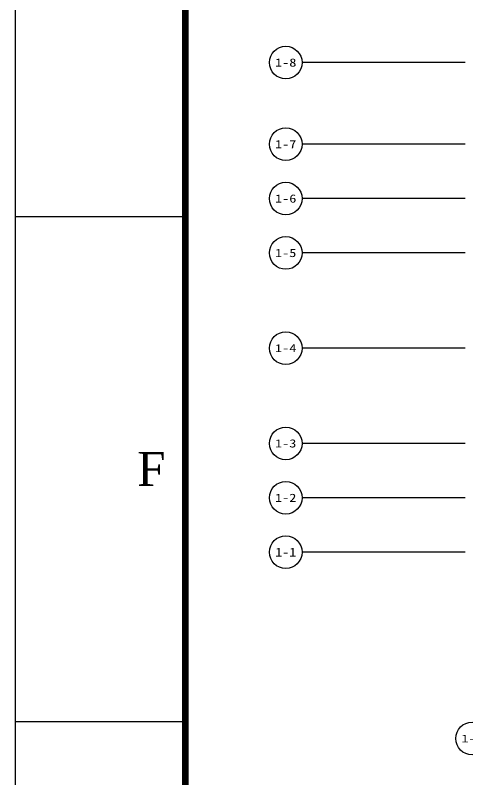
# Model space of a CAD drawing. Header units: metres. Extents: x 1218 to 2690, y 1163 to 1758.
# Drawn here: x 1218.5 to 1285, y 1303.7 to 1416.1 of the extents above; entities that cross this region are included whole.
import ezdxf
from ezdxf.enums import TextEntityAlignment as Align

# ---------------------------------------------------------------- set-up
doc = ezdxf.new("R2010")
doc.units = ezdxf.units.M
doc.layers.add('AXIS', color=3, linetype='Continuous')
doc.layers.add('AXIS_TEXT', color=7, linetype='Continuous')
doc.styles.add('COMPLEX', font='COMPLEX')
doc.styles.add('Times', font='times.ttf')

# ---------------------------------------------------------------- blocks, each defined once
blk = doc.blocks.new('_AXISO')
blk.add_circle((0, 0), 0.5)
at = {"layer": 'AXIS_TEXT', "style": 'COMPLEX', "width": 1.041667}
blk.add_attdef('A', text='', height=0.56, dxfattribs=at).set_placement((-0.25, -0.28), (0.25, -0.28), align=Align.FIT)
blk = doc.blocks.new('DT1')
at = {"layer": 'AXIS', "color": 252, "true_color": 0x939598}
for p, q in [((77160, 1938104), (53160, 1938104)), ((77160, 1926104), (53160, 1926104)), ((77160, 1918104), (53160, 1918104)), ((77160, 1910104), (53160, 1910104)), ((77160, 1896104), (53160, 1896104)), ((77160, 1882104), (53160, 1882104)), ((77160, 1874104), (53160, 1874104)), ((77160, 1866104), (53160, 1866104))]:
    blk.add_line(p, q, dxfattribs=at)
ref = blk.add_blockref('_AXISO', (50760, 1938104), dxfattribs=dict(at, xscale=4800, yscale=4800, zscale=4800))
ref.add_attrib('A', '1-8', dxfattribs={"layer": 'AXIS_TEXT', "height": 1198.5}).set_placement((49190, 1937504), (52329, 1937504), align=Align.FIT)
ref = blk.add_blockref('_AXISO', (50760, 1926104), dxfattribs=dict(at, xscale=4800, yscale=4800, zscale=4800))
ref.add_attrib('A', '1-7', dxfattribs={"layer": 'AXIS_TEXT', "height": 1198.5}).set_placement((49190, 1925504), (52329, 1925504), align=Align.FIT)
ref = blk.add_blockref('_AXISO', (50760, 1918104), dxfattribs=dict(at, xscale=4800, yscale=4800, zscale=4800))
ref.add_attrib('A', '1-6', dxfattribs={"layer": 'AXIS_TEXT', "height": 1198.5}).set_placement((49190, 1917504), (52329, 1917504), align=Align.FIT)
ref = blk.add_blockref('_AXISO', (50760, 1910104), dxfattribs=dict(at, xscale=4800, yscale=4800, zscale=4800))
ref.add_attrib('A', '1-5', dxfattribs={"layer": 'AXIS_TEXT', "height": 1198.5}).set_placement((49190, 1909504), (52329, 1909504), align=Align.FIT)
ref = blk.add_blockref('_AXISO', (50760, 1896104), dxfattribs=dict(at, xscale=4800, yscale=4800, zscale=4800))
ref.add_attrib('A', '1-4', dxfattribs={"layer": 'AXIS_TEXT', "height": 1161.6}).set_placement((49183, 1895523), (52336, 1895523), align=Align.FIT)
ref = blk.add_blockref('_AXISO', (50760, 1882104), dxfattribs=dict(at, xscale=4800, yscale=4800, zscale=4800))
ref.add_attrib('A', '1-3', dxfattribs={"layer": 'AXIS_TEXT', "height": 1198.5}).set_placement((49190, 1881504), (52329, 1881504), align=Align.FIT)
ref = blk.add_blockref('_AXISO', (50760, 1874104), dxfattribs=dict(at, xscale=4800, yscale=4800, zscale=4800))
ref.add_attrib('A', '1-2', dxfattribs={"layer": 'AXIS_TEXT', "height": 1198.5}).set_placement((49190, 1873504), (52329, 1873504), align=Align.FIT)
ref = blk.add_blockref('_AXISO', (50760, 1866104), dxfattribs=dict(at, xscale=4800, yscale=4800, zscale=4800))
ref.add_attrib('A', '1-1', dxfattribs={"layer": 'AXIS_TEXT', "height": 1301.1}).set_placement((49211, 1865453), (52309, 1865453), align=Align.FIT)
ref = blk.add_blockref('_AXISO', (78160, 1838704), dxfattribs=dict(at, xscale=4800, yscale=4800, zscale=4800))
ref.add_attrib('A', '1-A', dxfattribs={"layer": 'AXIS_TEXT', "height": 1126.7}).set_placement((76577, 1838140), (79743, 1838140), align=Align.FIT)
blk = doc.blocks.new('*U717')
at = {"color": 5}
blk.add_lwpolyline([(0, 0), (1471, 0), (1471, 594), (0, 594)], close=True, dxfattribs=at)

msp = doc.modelspace()

# ---------------------------------------------------------------- linework, layer by layer
at = {"color": 5}
for p, q in [((1218.47, 1386.52), (1243.47, 1386.52)), ((1218.47, 1312.27), (1243.47, 1312.27))]:
    msp.add_line(p, q, dxfattribs=at)
at = {"color": 5, "const_width": 1}
msp.add_lwpolyline([(1243.47, 1173.77), (2679.47, 1173.77), (2679.47, 1747.77), (1243.47, 1747.77)], close=True, dxfattribs=at)

# ---------------------------------------------------------------- block references
msp.add_blockref('*U717', (1218.47, 1163.77))
at = {"xscale": 0.001, "yscale": 0.001, "zscale": 0.001}
msp.add_blockref('DT1', (1207.46, -528.95, 12.3), dxfattribs=at)

# ---------------------------------------------------------------- texts
at = {"color": 4, "style": 'Times'}
msp.add_text('F', height=5, dxfattribs=at).set_placement((1238.47, 1349.4), align=Align.MIDDLE)

doc.saveas('drawing.dxf')
